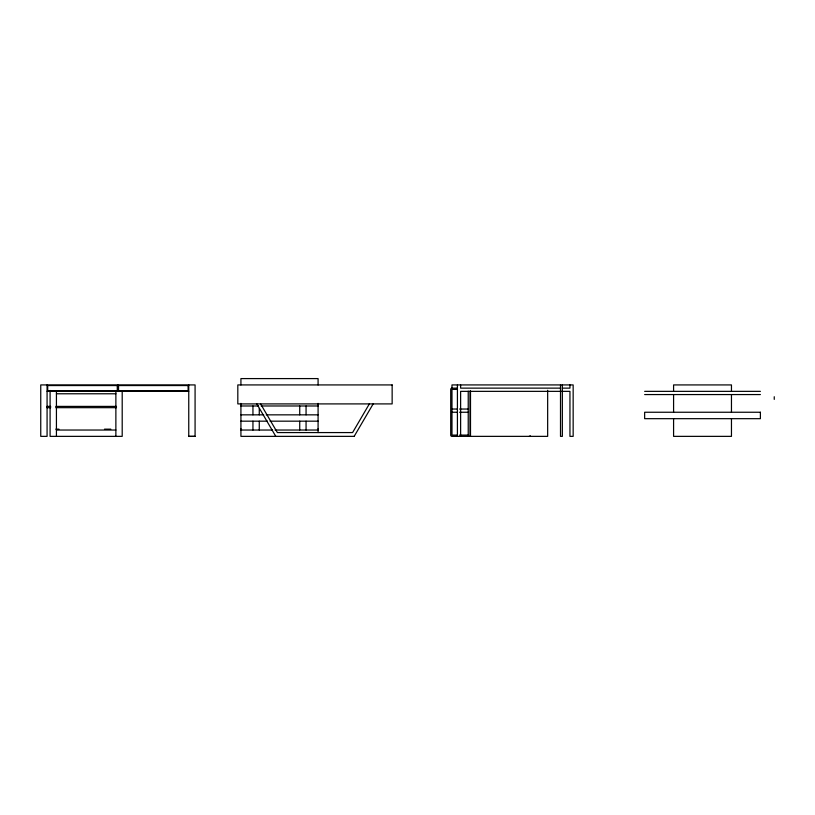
<?xml version="1.0" encoding="UTF-8"?>
<svg xmlns="http://www.w3.org/2000/svg" width="815" height="815" viewBox="0 0 815 815"><rect width="100%" height="100%" fill="white"/><g stroke="black" fill="none" stroke-linecap="round" stroke-linejoin="round"><path stroke-width="1.22" d="M369.358 403.904L352.6 432.571L277.365 432.571L260.596 403.904M354.168 436.361L373.168 403.904M188.754 384.924L188.754 436.412L195.08 436.361L195.08 384.924L40.75 384.924L40.75 436.361L47.076 436.361L47.076 384.924M547.66 390.293L547.66 436.361L451.979 436.361A1.263 1.263 0 0 1 450.715 435.098L450.715 389.397A1.263 1.263 0 0 1 451.979 388.134L457.042 388.134M560.506 388.134L460.628 388.134L460.628 384.924M562.35 388.134L569.95 388.134L569.95 384.924M457.042 389.397L451.979 389.397L451.979 435.098L457.042 435.098M47.076 391.251L188.754 391.251M644.645 391.353L760.395 391.353M56.429 393.777L115.873 393.777M644.645 394.562L760.395 394.562M240.924 405.982L258.63 405.982M261.157 405.982L318.084 405.982M46.934 406.4L50.734 406.4M55.797 406.4L116.514 406.4M46.934 407.673L50.734 407.673M55.797 407.673L116.514 407.673M451.979 409.038L457.042 409.038M459.568 409.038L468.421 409.038M451.979 412.247L457.042 412.247M459.568 412.247L468.421 412.247M240.924 414.845L263.693 414.845M266.22 414.845L318.084 414.845M240.924 421.172L267.483 421.172M270.02 421.172L318.084 421.172M55.807 429.159L58.965 429.159M104.483 429.159L110.82 429.159M56.429 430.035L115.873 430.035M240.924 430.035L272.546 430.035M275.073 430.035L318.084 430.035M459.568 435.098L468.421 435.098M188.754 436.361L195.08 436.361M354.27 436.361L240.924 436.361L240.924 403.374M256.807 403.904L275.786 436.361M774.25 396.722L774.25 399.391M731.462 391.353L731.462 384.924L673.587 384.924L673.587 391.353M731.462 394.562L731.462 412.247M731.462 418.676L731.462 436.361L673.587 436.361L673.587 418.676M673.587 394.562L673.587 412.247M562.35 384.924L562.35 436.361L560.506 436.361L560.506 384.924M470.5 390.925L470.5 436.361M470.072 391.19L470.072 436.361M468.228 391.19L468.228 436.361M460.628 436.361L460.628 391.353L569.95 391.353L569.95 436.361L573.159 436.361L573.159 384.924L451.979 384.924L451.979 388.134M457.419 384.924L457.419 436.361M318.084 384.975L318.084 378.588L240.924 378.588L240.924 384.975M318.084 403.374L318.084 432.571M306.063 405.982L306.063 414.845M306.063 421.172L306.063 430.035M299.726 405.982L299.726 414.845M299.726 421.172L299.726 430.035M259.272 408.519L259.272 414.845M259.272 421.172L259.272 430.035M252.945 405.982L252.945 414.845M252.945 421.172L252.945 430.035M122.199 391.21L122.199 436.361L50.092 436.361L50.092 390.466M117.92 384.924L117.92 391.251M115.873 391.251L115.873 436.361M56.429 391.251L56.429 436.361M530.239 435.73A1.263 1.263 0 0 1 529.149 436.361M241.556 429.862A1.263 1.263 0 0 1 240.924 428.772M318.084 428.772A1.263 1.263 0 0 1 317.453 429.862M392.147 384.924L237.817 384.924L237.817 403.904L392.147 403.904L392.147 384.924M117.279 385.556L47.708 385.556L47.708 390.619L117.279 390.619L117.279 385.556M188.122 385.556L118.552 385.556L118.552 390.619L188.122 390.619L188.122 385.556M760.395 412.247L644.645 412.247L644.645 418.676L760.395 418.676L760.395 412.247"/></g></svg>
